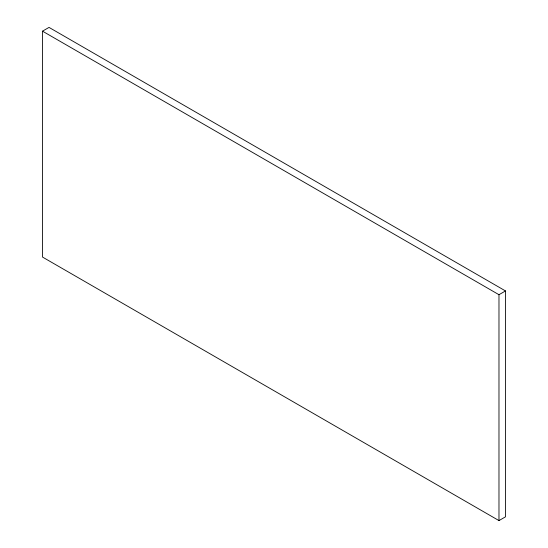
<?xml version="1.0" encoding="UTF-8"?>
<svg xmlns="http://www.w3.org/2000/svg" width="548" height="548" viewBox="0 0 548 548"><rect width="100%" height="100%" fill="white"/><g stroke="black" fill="none" stroke-linecap="round" stroke-linejoin="round"><path stroke-width="0.82" d="M42.504 31.168L49.025 27.4L505.496 290.94L505.496 516.833L498.975 520.6L42.504 257.06L42.504 31.168L498.975 294.708L505.496 290.94M498.975 294.708L498.975 520.6"/></g></svg>
